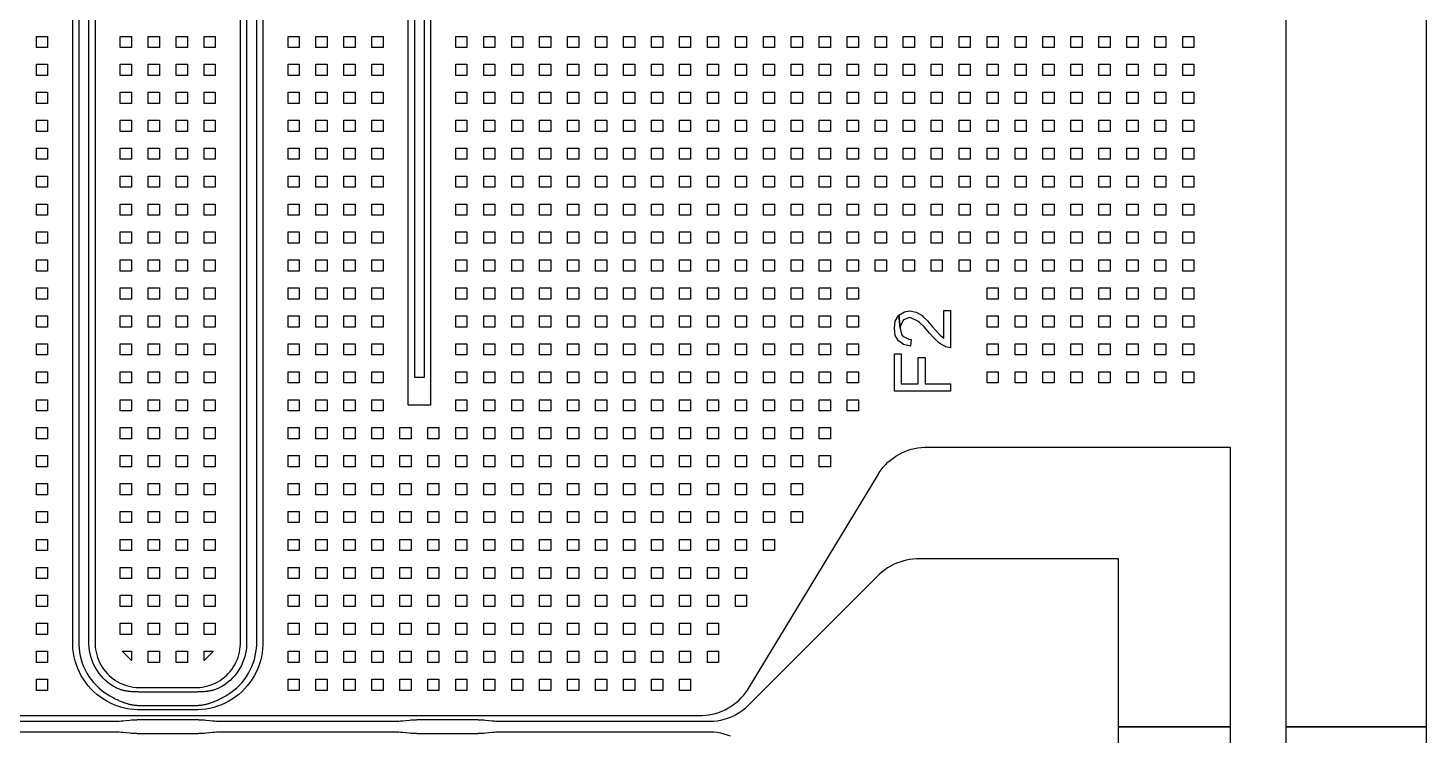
# Model space of a CAD drawing. Extents: x -2500 to 2500, y -2500 to 2500.
# Drawn here: x 0 to 2500, y -15 to 1250 of the extents above; entities that cross this region are included whole.
import ezdxf

# ---------------------------------------------------------------- set-up
doc = ezdxf.new("R2010")
doc.units = 0
doc.layers.add('Flux traps', color=4, linetype='CONTINUOUS')
doc.layers.add('Nb_GroundP', color=3, linetype='CONTINUOUS')

msp = doc.modelspace()

# ---------------------------------------------------------------- linework, layer by layer
at = {"layer": 'Flux traps'}
for points in [[(15, 1215), (15, 1235), (35, 1235), (35, 1215)], [(165, 1215), (165, 1235), (185, 1235), (185, 1215)], [(215, 1215), (215, 1235), (235, 1235), (235, 1215)], [(265, 1215), (265, 1235), (285, 1235), (285, 1215)], [(315, 1215), (315, 1235), (335, 1235), (335, 1215)], [(465, 1215), (465, 1235), (485, 1235), (485, 1215)], [(515, 1215), (515, 1235), (535, 1235), (535, 1215)], [(565, 1215), (565, 1235), (585, 1235), (585, 1215)], [(615, 1215), (615, 1235), (635, 1235), (635, 1215)], [(765, 1215), (765, 1235), (785, 1235), (785, 1215)], [(815, 1215), (815, 1235), (835, 1235), (835, 1215)], [(865, 1215), (865, 1235), (885, 1235), (885, 1215)], [(915, 1215), (915, 1235), (935, 1235), (935, 1215)], [(965, 1215), (965, 1235), (985, 1235), (985, 1215)], [(1015, 1215), (1015, 1235), (1035, 1235), (1035, 1215)], [(1065, 1215), (1065, 1235), (1085, 1235), (1085, 1215)], [(1115, 1215), (1115, 1235), (1135, 1235), (1135, 1215)], [(1165, 1215), (1165, 1235), (1185, 1235), (1185, 1215)], [(1215, 1215), (1215, 1235), (1235, 1235), (1235, 1215)], [(1265, 1215), (1265, 1235), (1285, 1235), (1285, 1215)], [(1315, 1215), (1315, 1235), (1335, 1235), (1335, 1215)], [(1365, 1215), (1365, 1235), (1385, 1235), (1385, 1215)], [(1415, 1215), (1415, 1235), (1435, 1235), (1435, 1215)], [(1465, 1215), (1465, 1235), (1485, 1235), (1485, 1215)], [(1515, 1215), (1515, 1235), (1535, 1235), (1535, 1215)], [(1565, 1215), (1565, 1235), (1585, 1235), (1585, 1215)], [(1615, 1215), (1615, 1235), (1635, 1235), (1635, 1215)], [(1665, 1215), (1665, 1235), (1685, 1235), (1685, 1215)], [(1715, 1215), (1715, 1235), (1735, 1235), (1735, 1215)], [(1765, 1215), (1765, 1235), (1785, 1235), (1785, 1215)], [(1815, 1215), (1815, 1235), (1835, 1235), (1835, 1215)], [(1865, 1215), (1865, 1235), (1885, 1235), (1885, 1215)], [(1915, 1215), (1915, 1235), (1935, 1235), (1935, 1215)], [(1965, 1215), (1965, 1235), (1985, 1235), (1985, 1215)], [(2015, 1215), (2015, 1235), (2035, 1235), (2035, 1215)], [(2065, 1215), (2065, 1235), (2085, 1235), (2085, 1215)], [(15, 1165), (15, 1185), (35, 1185), (35, 1165)], [(165, 1165), (165, 1185), (185, 1185), (185, 1165)], [(215, 1165), (215, 1185), (235, 1185), (235, 1165)], [(265, 1165), (265, 1185), (285, 1185), (285, 1165)], [(315, 1165), (315, 1185), (335, 1185), (335, 1165)], [(465, 1165), (465, 1185), (485, 1185), (485, 1165)], [(515, 1165), (515, 1185), (535, 1185), (535, 1165)], [(565, 1165), (565, 1185), (585, 1185), (585, 1165)], [(615, 1165), (615, 1185), (635, 1185), (635, 1165)], [(765, 1165), (765, 1185), (785, 1185), (785, 1165)], [(815, 1165), (815, 1185), (835, 1185), (835, 1165)], [(865, 1165), (865, 1185), (885, 1185), (885, 1165)], [(915, 1165), (915, 1185), (935, 1185), (935, 1165)], [(965, 1165), (965, 1185), (985, 1185), (985, 1165)], [(1015, 1165), (1015, 1185), (1035, 1185), (1035, 1165)], [(1065, 1165), (1065, 1185), (1085, 1185), (1085, 1165)], [(1115, 1165), (1115, 1185), (1135, 1185), (1135, 1165)], [(1165, 1165), (1165, 1185), (1185, 1185), (1185, 1165)], [(1215, 1165), (1215, 1185), (1235, 1185), (1235, 1165)], [(1265, 1165), (1265, 1185), (1285, 1185), (1285, 1165)], [(1315, 1165), (1315, 1185), (1335, 1185), (1335, 1165)], [(1365, 1165), (1365, 1185), (1385, 1185), (1385, 1165)], [(1415, 1165), (1415, 1185), (1435, 1185), (1435, 1165)], [(1465, 1165), (1465, 1185), (1485, 1185), (1485, 1165)], [(1515, 1165), (1515, 1185), (1535, 1185), (1535, 1165)], [(1565, 1165), (1565, 1185), (1585, 1185), (1585, 1165)], [(1615, 1165), (1615, 1185), (1635, 1185), (1635, 1165)], [(1665, 1165), (1665, 1185), (1685, 1185), (1685, 1165)], [(1715, 1165), (1715, 1185), (1735, 1185), (1735, 1165)], [(1765, 1165), (1765, 1185), (1785, 1185), (1785, 1165)], [(1815, 1165), (1815, 1185), (1835, 1185), (1835, 1165)], [(1865, 1165), (1865, 1185), (1885, 1185), (1885, 1165)], [(1915, 1165), (1915, 1185), (1935, 1185), (1935, 1165)], [(1965, 1165), (1965, 1185), (1985, 1185), (1985, 1165)], [(2015, 1165), (2015, 1185), (2035, 1185), (2035, 1165)], [(2065, 1165), (2065, 1185), (2085, 1185), (2085, 1165)], [(15, 1115), (15, 1135), (35, 1135), (35, 1115)], [(165, 1115), (165, 1135), (185, 1135), (185, 1115)], [(215, 1115), (215, 1135), (235, 1135), (235, 1115)], [(265, 1115), (265, 1135), (285, 1135), (285, 1115)], [(315, 1115), (315, 1135), (335, 1135), (335, 1115)], [(465, 1115), (465, 1135), (485, 1135), (485, 1115)], [(515, 1115), (515, 1135), (535, 1135), (535, 1115)], [(565, 1115), (565, 1135), (585, 1135), (585, 1115)], [(615, 1115), (615, 1135), (635, 1135), (635, 1115)], [(765, 1115), (765, 1135), (785, 1135), (785, 1115)], [(815, 1115), (815, 1135), (835, 1135), (835, 1115)], [(865, 1115), (865, 1135), (885, 1135), (885, 1115)], [(915, 1115), (915, 1135), (935, 1135), (935, 1115)], [(965, 1115), (965, 1135), (985, 1135), (985, 1115)], [(1015, 1115), (1015, 1135), (1035, 1135), (1035, 1115)], [(1065, 1115), (1065, 1135), (1085, 1135), (1085, 1115)], [(1115, 1115), (1115, 1135), (1135, 1135), (1135, 1115)], [(1165, 1115), (1165, 1135), (1185, 1135), (1185, 1115)], [(1215, 1115), (1215, 1135), (1235, 1135), (1235, 1115)], [(1265, 1115), (1265, 1135), (1285, 1135), (1285, 1115)], [(1315, 1115), (1315, 1135), (1335, 1135), (1335, 1115)], [(1365, 1115), (1365, 1135), (1385, 1135), (1385, 1115)], [(1415, 1115), (1415, 1135), (1435, 1135), (1435, 1115)], [(1465, 1115), (1465, 1135), (1485, 1135), (1485, 1115)], [(1515, 1115), (1515, 1135), (1535, 1135), (1535, 1115)], [(1565, 1115), (1565, 1135), (1585, 1135), (1585, 1115)], [(1615, 1115), (1615, 1135), (1635, 1135), (1635, 1115)], [(1665, 1115), (1665, 1135), (1685, 1135), (1685, 1115)], [(1715, 1115), (1715, 1135), (1735, 1135), (1735, 1115)], [(1765, 1115), (1765, 1135), (1785, 1135), (1785, 1115)], [(1815, 1115), (1815, 1135), (1835, 1135), (1835, 1115)], [(1865, 1115), (1865, 1135), (1885, 1135), (1885, 1115)], [(1915, 1115), (1915, 1135), (1935, 1135), (1935, 1115)], [(1965, 1115), (1965, 1135), (1985, 1135), (1985, 1115)], [(2015, 1115), (2015, 1135), (2035, 1135), (2035, 1115)], [(2065, 1115), (2065, 1135), (2085, 1135), (2085, 1115)], [(15, 1065), (15, 1085), (35, 1085), (35, 1065)], [(165, 1065), (165, 1085), (185, 1085), (185, 1065)], [(215, 1065), (215, 1085), (235, 1085), (235, 1065)], [(265, 1065), (265, 1085), (285, 1085), (285, 1065)], [(315, 1065), (315, 1085), (335, 1085), (335, 1065)], [(465, 1065), (465, 1085), (485, 1085), (485, 1065)], [(515, 1065), (515, 1085), (535, 1085), (535, 1065)], [(565, 1065), (565, 1085), (585, 1085), (585, 1065)], [(615, 1065), (615, 1085), (635, 1085), (635, 1065)], [(765, 1065), (765, 1085), (785, 1085), (785, 1065)], [(815, 1065), (815, 1085), (835, 1085), (835, 1065)], [(865, 1065), (865, 1085), (885, 1085), (885, 1065)], [(915, 1065), (915, 1085), (935, 1085), (935, 1065)], [(965, 1065), (965, 1085), (985, 1085), (985, 1065)], [(1015, 1065), (1015, 1085), (1035, 1085), (1035, 1065)], [(1065, 1065), (1065, 1085), (1085, 1085), (1085, 1065)], [(1115, 1065), (1115, 1085), (1135, 1085), (1135, 1065)], [(1165, 1065), (1165, 1085), (1185, 1085), (1185, 1065)], [(1215, 1065), (1215, 1085), (1235, 1085), (1235, 1065)], [(1265, 1065), (1265, 1085), (1285, 1085), (1285, 1065)], [(1315, 1065), (1315, 1085), (1335, 1085), (1335, 1065)], [(1365, 1065), (1365, 1085), (1385, 1085), (1385, 1065)], [(1415, 1065), (1415, 1085), (1435, 1085), (1435, 1065)], [(1465, 1065), (1465, 1085), (1485, 1085), (1485, 1065)], [(1515, 1065), (1515, 1085), (1535, 1085), (1535, 1065)], [(1565, 1065), (1565, 1085), (1585, 1085), (1585, 1065)], [(1615, 1065), (1615, 1085), (1635, 1085), (1635, 1065)], [(1665, 1065), (1665, 1085), (1685, 1085), (1685, 1065)], [(1715, 1065), (1715, 1085), (1735, 1085), (1735, 1065)], [(1765, 1065), (1765, 1085), (1785, 1085), (1785, 1065)], [(1815, 1065), (1815, 1085), (1835, 1085), (1835, 1065)], [(1865, 1065), (1865, 1085), (1885, 1085), (1885, 1065)], [(1915, 1065), (1915, 1085), (1935, 1085), (1935, 1065)], [(1965, 1065), (1965, 1085), (1985, 1085), (1985, 1065)], [(2015, 1065), (2015, 1085), (2035, 1085), (2035, 1065)], [(2065, 1065), (2065, 1085), (2085, 1085), (2085, 1065)], [(15, 1015), (15, 1035), (35, 1035), (35, 1015)], [(165, 1015), (165, 1035), (185, 1035), (185, 1015)], [(215, 1015), (215, 1035), (235, 1035), (235, 1015)], [(265, 1015), (265, 1035), (285, 1035), (285, 1015)], [(315, 1015), (315, 1035), (335, 1035), (335, 1015)], [(465, 1015), (465, 1035), (485, 1035), (485, 1015)], [(515, 1015), (515, 1035), (535, 1035), (535, 1015)], [(565, 1015), (565, 1035), (585, 1035), (585, 1015)], [(615, 1015), (615, 1035), (635, 1035), (635, 1015)], [(765, 1015), (765, 1035), (785, 1035), (785, 1015)], [(815, 1015), (815, 1035), (835, 1035), (835, 1015)], [(865, 1015), (865, 1035), (885, 1035), (885, 1015)], [(915, 1015), (915, 1035), (935, 1035), (935, 1015)], [(965, 1015), (965, 1035), (985, 1035), (985, 1015)], [(1015, 1015), (1015, 1035), (1035, 1035), (1035, 1015)], [(1065, 1015), (1065, 1035), (1085, 1035), (1085, 1015)], [(1115, 1015), (1115, 1035), (1135, 1035), (1135, 1015)], [(1165, 1015), (1165, 1035), (1185, 1035), (1185, 1015)], [(1215, 1015), (1215, 1035), (1235, 1035), (1235, 1015)], [(1265, 1015), (1265, 1035), (1285, 1035), (1285, 1015)], [(1315, 1015), (1315, 1035), (1335, 1035), (1335, 1015)], [(1365, 1015), (1365, 1035), (1385, 1035), (1385, 1015)], [(1415, 1015), (1415, 1035), (1435, 1035), (1435, 1015)], [(1465, 1015), (1465, 1035), (1485, 1035), (1485, 1015)], [(1515, 1015), (1515, 1035), (1535, 1035), (1535, 1015)], [(1565, 1015), (1565, 1035), (1585, 1035), (1585, 1015)], [(1615, 1015), (1615, 1035), (1635, 1035), (1635, 1015)], [(1665, 1015), (1665, 1035), (1685, 1035), (1685, 1015)], [(1715, 1015), (1715, 1035), (1735, 1035), (1735, 1015)], [(1765, 1015), (1765, 1035), (1785, 1035), (1785, 1015)], [(1815, 1015), (1815, 1035), (1835, 1035), (1835, 1015)], [(1865, 1015), (1865, 1035), (1885, 1035), (1885, 1015)], [(1915, 1015), (1915, 1035), (1935, 1035), (1935, 1015)], [(1965, 1015), (1965, 1035), (1985, 1035), (1985, 1015)], [(2015, 1015), (2015, 1035), (2035, 1035), (2035, 1015)], [(2065, 1015), (2065, 1035), (2085, 1035), (2085, 1015)], [(15, 965), (15, 985), (35, 985), (35, 965)], [(165, 965), (165, 985), (185, 985), (185, 965)], [(215, 965), (215, 985), (235, 985), (235, 965)], [(265, 965), (265, 985), (285, 985), (285, 965)], [(315, 965), (315, 985), (335, 985), (335, 965)], [(465, 965), (465, 985), (485, 985), (485, 965)], [(515, 965), (515, 985), (535, 985), (535, 965)], [(565, 965), (565, 985), (585, 985), (585, 965)], [(615, 965), (615, 985), (635, 985), (635, 965)], [(765, 965), (765, 985), (785, 985), (785, 965)], [(815, 965), (815, 985), (835, 985), (835, 965)], [(865, 965), (865, 985), (885, 985), (885, 965)], [(915, 965), (915, 985), (935, 985), (935, 965)], [(965, 965), (965, 985), (985, 985), (985, 965)], [(1015, 965), (1015, 985), (1035, 985), (1035, 965)], [(1065, 965), (1065, 985), (1085, 985), (1085, 965)], [(1115, 965), (1115, 985), (1135, 985), (1135, 965)], [(1165, 965), (1165, 985), (1185, 985), (1185, 965)], [(1215, 965), (1215, 985), (1235, 985), (1235, 965)], [(1265, 965), (1265, 985), (1285, 985), (1285, 965)], [(1315, 965), (1315, 985), (1335, 985), (1335, 965)], [(1365, 965), (1365, 985), (1385, 985), (1385, 965)], [(1415, 965), (1415, 985), (1435, 985), (1435, 965)], [(1465, 965), (1465, 985), (1485, 985), (1485, 965)], [(1515, 965), (1515, 985), (1535, 985), (1535, 965)], [(1565, 965), (1565, 985), (1585, 985), (1585, 965)], [(1615, 965), (1615, 985), (1635, 985), (1635, 965)], [(1665, 965), (1665, 985), (1685, 985), (1685, 965)], [(1715, 965), (1715, 985), (1735, 985), (1735, 965)], [(1765, 965), (1765, 985), (1785, 985), (1785, 965)], [(1815, 965), (1815, 985), (1835, 985), (1835, 965)], [(1865, 965), (1865, 985), (1885, 985), (1885, 965)], [(1915, 965), (1915, 985), (1935, 985), (1935, 965)], [(1965, 965), (1965, 985), (1985, 985), (1985, 965)], [(2015, 965), (2015, 985), (2035, 985), (2035, 965)], [(2065, 965), (2065, 985), (2085, 985), (2085, 965)], [(15, 915), (15, 935), (35, 935), (35, 915)], [(165, 915), (165, 935), (185, 935), (185, 915)], [(215, 915), (215, 935), (235, 935), (235, 915)], [(265, 915), (265, 935), (285, 935), (285, 915)], [(315, 915), (315, 935), (335, 935), (335, 915)], [(465, 915), (465, 935), (485, 935), (485, 915)], [(515, 915), (515, 935), (535, 935), (535, 915)], [(565, 915), (565, 935), (585, 935), (585, 915)], [(615, 915), (615, 935), (635, 935), (635, 915)], [(765, 915), (765, 935), (785, 935), (785, 915)], [(815, 915), (815, 935), (835, 935), (835, 915)], [(865, 915), (865, 935), (885, 935), (885, 915)], [(915, 915), (915, 935), (935, 935), (935, 915)], [(965, 915), (965, 935), (985, 935), (985, 915)], [(1015, 915), (1015, 935), (1035, 935), (1035, 915)], [(1065, 915), (1065, 935), (1085, 935), (1085, 915)], [(1115, 915), (1115, 935), (1135, 935), (1135, 915)], [(1165, 915), (1165, 935), (1185, 935), (1185, 915)], [(1215, 915), (1215, 935), (1235, 935), (1235, 915)], [(1265, 915), (1265, 935), (1285, 935), (1285, 915)], [(1315, 915), (1315, 935), (1335, 935), (1335, 915)], [(1365, 915), (1365, 935), (1385, 935), (1385, 915)], [(1415, 915), (1415, 935), (1435, 935), (1435, 915)], [(1465, 915), (1465, 935), (1485, 935), (1485, 915)], [(1515, 915), (1515, 935), (1535, 935), (1535, 915)], [(1565, 915), (1565, 935), (1585, 935), (1585, 915)], [(1615, 915), (1615, 935), (1635, 935), (1635, 915)], [(1665, 915), (1665, 935), (1685, 935), (1685, 915)], [(1715, 915), (1715, 935), (1735, 935), (1735, 915)], [(1765, 915), (1765, 935), (1785, 935), (1785, 915)], [(1815, 915), (1815, 935), (1835, 935), (1835, 915)], [(1865, 915), (1865, 935), (1885, 935), (1885, 915)], [(1915, 915), (1915, 935), (1935, 935), (1935, 915)], [(1965, 915), (1965, 935), (1985, 935), (1985, 915)], [(2015, 915), (2015, 935), (2035, 935), (2035, 915)], [(2065, 915), (2065, 935), (2085, 935), (2085, 915)], [(15, 865), (15, 885), (35, 885), (35, 865)], [(165, 865), (165, 885), (185, 885), (185, 865)], [(215, 865), (215, 885), (235, 885), (235, 865)], [(265, 865), (265, 885), (285, 885), (285, 865)], [(315, 865), (315, 885), (335, 885), (335, 865)], [(465, 865), (465, 885), (485, 885), (485, 865)], [(515, 865), (515, 885), (535, 885), (535, 865)], [(565, 865), (565, 885), (585, 885), (585, 865)], [(615, 865), (615, 885), (635, 885), (635, 865)], [(765, 865), (765, 885), (785, 885), (785, 865)], [(815, 865), (815, 885), (835, 885), (835, 865)], [(865, 865), (865, 885), (885, 885), (885, 865)], [(915, 865), (915, 885), (935, 885), (935, 865)], [(965, 865), (965, 885), (985, 885), (985, 865)], [(1015, 865), (1015, 885), (1035, 885), (1035, 865)], [(1065, 865), (1065, 885), (1085, 885), (1085, 865)], [(1115, 865), (1115, 885), (1135, 885), (1135, 865)], [(1165, 865), (1165, 885), (1185, 885), (1185, 865)], [(1215, 865), (1215, 885), (1235, 885), (1235, 865)], [(1265, 865), (1265, 885), (1285, 885), (1285, 865)], [(1315, 865), (1315, 885), (1335, 885), (1335, 865)], [(1365, 865), (1365, 885), (1385, 885), (1385, 865)], [(1415, 865), (1415, 885), (1435, 885), (1435, 865)], [(1465, 865), (1465, 885), (1485, 885), (1485, 865)], [(1515, 865), (1515, 885), (1535, 885), (1535, 865)], [(1565, 865), (1565, 885), (1585, 885), (1585, 865)], [(1615, 865), (1615, 885), (1635, 885), (1635, 865)], [(1665, 865), (1665, 885), (1685, 885), (1685, 865)], [(1715, 865), (1715, 885), (1735, 885), (1735, 865)], [(1765, 865), (1765, 885), (1785, 885), (1785, 865)], [(1815, 865), (1815, 885), (1835, 885), (1835, 865)], [(1865, 865), (1865, 885), (1885, 885), (1885, 865)], [(1915, 865), (1915, 885), (1935, 885), (1935, 865)], [(1965, 865), (1965, 885), (1985, 885), (1985, 865)], [(2015, 865), (2015, 885), (2035, 885), (2035, 865)], [(2065, 865), (2065, 885), (2085, 885), (2085, 865)], [(15, 815), (15, 835), (35, 835), (35, 815)], [(165, 815), (165, 835), (185, 835), (185, 815)], [(215, 815), (215, 835), (235, 835), (235, 815)], [(265, 815), (265, 835), (285, 835), (285, 815)], [(315, 815), (315, 835), (335, 835), (335, 815)], [(465, 815), (465, 835), (485, 835), (485, 815)], [(515, 815), (515, 835), (535, 835), (535, 815)], [(565, 815), (565, 835), (585, 835), (585, 815)], [(615, 815), (615, 835), (635, 835), (635, 815)], [(765, 815), (765, 835), (785, 835), (785, 815)], [(815, 815), (815, 835), (835, 835), (835, 815)], [(865, 815), (865, 835), (885, 835), (885, 815)], [(915, 815), (915, 835), (935, 835), (935, 815)], [(965, 815), (965, 835), (985, 835), (985, 815)], [(1015, 815), (1015, 835), (1035, 835), (1035, 815)], [(1065, 815), (1065, 835), (1085, 835), (1085, 815)], [(1115, 815), (1115, 835), (1135, 835), (1135, 815)], [(1165, 815), (1165, 835), (1185, 835), (1185, 815)], [(1215, 815), (1215, 835), (1235, 835), (1235, 815)], [(1265, 815), (1265, 835), (1285, 835), (1285, 815)], [(1315, 815), (1315, 835), (1335, 835), (1335, 815)], [(1365, 815), (1365, 835), (1385, 835), (1385, 815)], [(1415, 815), (1415, 835), (1435, 835), (1435, 815)], [(1465, 815), (1465, 835), (1485, 835), (1485, 815)], [(1515, 815), (1515, 835), (1535, 835), (1535, 815)], [(1565, 815), (1565, 835), (1585, 835), (1585, 815)], [(1615, 815), (1615, 835), (1635, 835), (1635, 815)], [(1665, 815), (1665, 835), (1685, 835), (1685, 815)], [(1715, 815), (1715, 835), (1735, 835), (1735, 815)], [(1765, 815), (1765, 835), (1785, 835), (1785, 815)], [(1815, 815), (1815, 835), (1835, 835), (1835, 815)], [(1865, 815), (1865, 835), (1885, 835), (1885, 815)], [(1915, 815), (1915, 835), (1935, 835), (1935, 815)], [(1965, 815), (1965, 835), (1985, 835), (1985, 815)], [(2015, 815), (2015, 835), (2035, 835), (2035, 815)], [(2065, 815), (2065, 835), (2085, 835), (2085, 815)], [(15, 765), (15, 785), (35, 785), (35, 765)], [(165, 765), (165, 785), (185, 785), (185, 765)], [(215, 765), (215, 785), (235, 785), (235, 765)], [(265, 765), (265, 785), (285, 785), (285, 765)], [(315, 765), (315, 785), (335, 785), (335, 765)], [(465, 765), (465, 785), (485, 785), (485, 765)], [(515, 765), (515, 785), (535, 785), (535, 765)], [(565, 765), (565, 785), (585, 785), (585, 765)], [(615, 765), (615, 785), (635, 785), (635, 765)], [(765, 765), (765, 785), (785, 785), (785, 765)], [(815, 765), (815, 785), (835, 785), (835, 765)], [(865, 765), (865, 785), (885, 785), (885, 765)], [(915, 765), (915, 785), (935, 785), (935, 765)], [(965, 765), (965, 785), (985, 785), (985, 765)], [(1015, 765), (1015, 785), (1035, 785), (1035, 765)], [(1065, 765), (1065, 785), (1085, 785), (1085, 765)], [(1115, 765), (1115, 785), (1135, 785), (1135, 765)], [(1165, 765), (1165, 785), (1185, 785), (1185, 765)], [(1215, 765), (1215, 785), (1235, 785), (1235, 765)], [(1265, 765), (1265, 785), (1285, 785), (1285, 765)], [(1315, 765), (1315, 785), (1335, 785), (1335, 765)], [(1365, 765), (1365, 785), (1385, 785), (1385, 765)], [(1415, 765), (1415, 785), (1435, 785), (1435, 765)], [(1465, 765), (1465, 785), (1485, 785), (1485, 765)], [(1715, 765), (1715, 785), (1735, 785), (1735, 765)], [(1765, 765), (1765, 785), (1785, 785), (1785, 765)], [(1815, 765), (1815, 785), (1835, 785), (1835, 765)], [(1865, 765), (1865, 785), (1885, 785), (1885, 765)], [(1915, 765), (1915, 785), (1935, 785), (1935, 765)], [(1965, 765), (1965, 785), (1985, 785), (1985, 765)], [(2015, 765), (2015, 785), (2035, 785), (2035, 765)], [(2065, 765), (2065, 785), (2085, 785), (2085, 765)], [(15, 715), (15, 735), (35, 735), (35, 715)], [(165, 715), (165, 735), (185, 735), (185, 715)], [(215, 715), (215, 735), (235, 735), (235, 715)], [(265, 715), (265, 735), (285, 735), (285, 715)], [(315, 715), (315, 735), (335, 735), (335, 715)], [(465, 715), (465, 735), (485, 735), (485, 715)], [(515, 715), (515, 735), (535, 735), (535, 715)], [(565, 715), (565, 735), (585, 735), (585, 715)], [(615, 715), (615, 735), (635, 735), (635, 715)], [(765, 715), (765, 735), (785, 735), (785, 715)], [(815, 715), (815, 735), (835, 735), (835, 715)], [(865, 715), (865, 735), (885, 735), (885, 715)], [(915, 715), (915, 735), (935, 735), (935, 715)], [(965, 715), (965, 735), (985, 735), (985, 715)], [(1015, 715), (1015, 735), (1035, 735), (1035, 715)], [(1065, 715), (1065, 735), (1085, 735), (1085, 715)], [(1115, 715), (1115, 735), (1135, 735), (1135, 715)], [(1165, 715), (1165, 735), (1185, 735), (1185, 715)], [(1215, 715), (1215, 735), (1235, 735), (1235, 715)], [(1265, 715), (1265, 735), (1285, 735), (1285, 715)], [(1315, 715), (1315, 735), (1335, 735), (1335, 715)], [(1365, 715), (1365, 735), (1385, 735), (1385, 715)], [(1415, 715), (1415, 735), (1435, 735), (1435, 715)], [(1465, 715), (1465, 735), (1485, 735), (1485, 715)], [(1715, 715), (1715, 735), (1735, 735), (1735, 715)], [(1765, 715), (1765, 735), (1785, 735), (1785, 715)], [(1815, 715), (1815, 735), (1835, 735), (1835, 715)], [(1865, 715), (1865, 735), (1885, 735), (1885, 715)], [(1915, 715), (1915, 735), (1935, 735), (1935, 715)], [(1965, 715), (1965, 735), (1985, 735), (1985, 715)], [(2015, 715), (2015, 735), (2035, 735), (2035, 715)], [(2065, 715), (2065, 735), (2085, 735), (2085, 715)], [(15, 665), (15, 685), (35, 685), (35, 665)], [(165, 665), (165, 685), (185, 685), (185, 665)], [(215, 665), (215, 685), (235, 685), (235, 665)], [(265, 665), (265, 685), (285, 685), (285, 665)], [(315, 665), (315, 685), (335, 685), (335, 665)], [(465, 665), (465, 685), (485, 685), (485, 665)], [(515, 665), (515, 685), (535, 685), (535, 665)], [(565, 665), (565, 685), (585, 685), (585, 665)], [(615, 665), (615, 685), (635, 685), (635, 665)], [(765, 665), (765, 685), (785, 685), (785, 665)], [(815, 665), (815, 685), (835, 685), (835, 665)], [(865, 665), (865, 685), (885, 685), (885, 665)], [(915, 665), (915, 685), (935, 685), (935, 665)], [(965, 665), (965, 685), (985, 685), (985, 665)], [(1015, 665), (1015, 685), (1035, 685), (1035, 665)], [(1065, 665), (1065, 685), (1085, 685), (1085, 665)], [(1115, 665), (1115, 685), (1135, 685), (1135, 665)], [(1165, 665), (1165, 685), (1185, 685), (1185, 665)], [(1215, 665), (1215, 685), (1235, 685), (1235, 665)], [(1265, 665), (1265, 685), (1285, 685), (1285, 665)], [(1315, 665), (1315, 685), (1335, 685), (1335, 665)], [(1365, 665), (1365, 685), (1385, 685), (1385, 665)], [(1415, 665), (1415, 685), (1435, 685), (1435, 665)], [(1465, 665), (1465, 685), (1485, 685), (1485, 665)], [(1715, 665), (1715, 685), (1735, 685), (1735, 665)], [(1765, 665), (1765, 685), (1785, 685), (1785, 665)], [(1815, 665), (1815, 685), (1835, 685), (1835, 665)], [(1865, 665), (1865, 685), (1885, 685), (1885, 665)], [(1915, 665), (1915, 685), (1935, 685), (1935, 665)], [(1965, 665), (1965, 685), (1985, 685), (1985, 665)], [(2015, 665), (2015, 685), (2035, 685), (2035, 665)], [(2065, 665), (2065, 685), (2085, 685), (2085, 665)], [(15, 615), (15, 635), (35, 635), (35, 615)], [(165, 615), (165, 635), (185, 635), (185, 615)], [(215, 615), (215, 635), (235, 635), (235, 615)], [(265, 615), (265, 635), (285, 635), (285, 615)], [(315, 615), (315, 635), (335, 635), (335, 615)], [(465, 615), (465, 635), (485, 635), (485, 615)], [(515, 615), (515, 635), (535, 635), (535, 615)], [(565, 615), (565, 635), (585, 635), (585, 615)], [(615, 615), (615, 635), (635, 635), (635, 615)], [(765, 615), (765, 635), (785, 635), (785, 615)], [(815, 615), (815, 635), (835, 635), (835, 615)], [(865, 615), (865, 635), (885, 635), (885, 615)], [(915, 615), (915, 635), (935, 635), (935, 615)], [(965, 615), (965, 635), (985, 635), (985, 615)], [(1015, 615), (1015, 635), (1035, 635), (1035, 615)], [(1065, 615), (1065, 635), (1085, 635), (1085, 615)], [(1115, 615), (1115, 635), (1135, 635), (1135, 615)], [(1165, 615), (1165, 635), (1185, 635), (1185, 615)], [(1215, 615), (1215, 635), (1235, 635), (1235, 615)], [(1265, 615), (1265, 635), (1285, 635), (1285, 615)], [(1315, 615), (1315, 635), (1335, 635), (1335, 615)], [(1365, 615), (1365, 635), (1385, 635), (1385, 615)], [(1415, 615), (1415, 635), (1435, 635), (1435, 615)], [(1465, 615), (1465, 635), (1485, 635), (1485, 615)], [(1715, 615), (1715, 635), (1735, 635), (1735, 615)], [(1765, 615), (1765, 635), (1785, 635), (1785, 615)], [(1815, 615), (1815, 635), (1835, 635), (1835, 615)], [(1865, 615), (1865, 635), (1885, 635), (1885, 615)], [(1915, 615), (1915, 635), (1935, 635), (1935, 615)], [(1965, 615), (1965, 635), (1985, 635), (1985, 615)], [(2015, 615), (2015, 635), (2035, 635), (2035, 615)], [(2065, 615), (2065, 635), (2085, 635), (2085, 615)], [(15, 565), (15, 585), (35, 585), (35, 565)], [(165, 565), (165, 585), (185, 585), (185, 565)], [(215, 565), (215, 585), (235, 585), (235, 565)], [(265, 565), (265, 585), (285, 585), (285, 565)], [(315, 565), (315, 585), (335, 585), (335, 565)], [(465, 565), (465, 585), (485, 585), (485, 565)], [(515, 565), (515, 585), (535, 585), (535, 565)], [(565, 565), (565, 585), (585, 585), (585, 565)], [(615, 565), (615, 585), (635, 585), (635, 565)], [(765, 565), (765, 585), (785, 585), (785, 565)], [(815, 565), (815, 585), (835, 585), (835, 565)], [(865, 565), (865, 585), (885, 585), (885, 565)], [(915, 565), (915, 585), (935, 585), (935, 565)], [(965, 565), (965, 585), (985, 585), (985, 565)], [(1015, 565), (1015, 585), (1035, 585), (1035, 565)], [(1065, 565), (1065, 585), (1085, 585), (1085, 565)], [(1115, 565), (1115, 585), (1135, 585), (1135, 565)], [(1165, 565), (1165, 585), (1185, 585), (1185, 565)], [(1215, 565), (1215, 585), (1235, 585), (1235, 565)], [(1265, 565), (1265, 585), (1285, 585), (1285, 565)], [(1315, 565), (1315, 585), (1335, 585), (1335, 565)], [(1365, 565), (1365, 585), (1385, 585), (1385, 565)], [(1415, 565), (1415, 585), (1435, 585), (1435, 565)], [(1465, 565), (1465, 585), (1485, 585), (1485, 565)], [(15, 515), (15, 535), (35, 535), (35, 515)], [(165, 515), (165, 535), (185, 535), (185, 515)], [(215, 515), (215, 535), (235, 535), (235, 515)], [(265, 515), (265, 535), (285, 535), (285, 515)], [(315, 515), (315, 535), (335, 535), (335, 515)], [(465, 515), (465, 535), (485, 535), (485, 515)], [(515, 515), (515, 535), (535, 535), (535, 515)], [(565, 515), (565, 535), (585, 535), (585, 515)], [(615, 515), (615, 535), (635, 535), (635, 515)], [(665, 515), (665, 535), (685, 535), (685, 515)], [(715, 515), (715, 535), (735, 535), (735, 515)], [(765, 515), (765, 535), (785, 535), (785, 515)], [(815, 515), (815, 535), (835, 535), (835, 515)], [(865, 515), (865, 535), (885, 535), (885, 515)], [(915, 515), (915, 535), (935, 535), (935, 515)], [(965, 515), (965, 535), (985, 535), (985, 515)], [(1015, 515), (1015, 535), (1035, 535), (1035, 515)], [(1065, 515), (1065, 535), (1085, 535), (1085, 515)], [(1115, 515), (1115, 535), (1135, 535), (1135, 515)], [(1165, 515), (1165, 535), (1185, 535), (1185, 515)], [(1215, 515), (1215, 535), (1235, 535), (1235, 515)], [(1265, 515), (1265, 535), (1285, 535), (1285, 515)], [(1315, 515), (1315, 535), (1335, 535), (1335, 515)], [(1365, 515), (1365, 535), (1385, 535), (1385, 515)], [(1415, 515), (1415, 535), (1435, 535), (1435, 515)], [(15, 465), (15, 485), (35, 485), (35, 465)], [(165, 465), (165, 485), (185, 485), (185, 465)], [(215, 465), (215, 485), (235, 485), (235, 465)], [(265, 465), (265, 485), (285, 485), (285, 465)], [(315, 465), (315, 485), (335, 485), (335, 465)], [(465, 465), (465, 485), (485, 485), (485, 465)], [(515, 465), (515, 485), (535, 485), (535, 465)], [(565, 465), (565, 485), (585, 485), (585, 465)], [(615, 465), (615, 485), (635, 485), (635, 465)], [(665, 465), (665, 485), (685, 485), (685, 465)], [(715, 465), (715, 485), (735, 485), (735, 465)], [(765, 465), (765, 485), (785, 485), (785, 465)], [(815, 465), (815, 485), (835, 485), (835, 465)], [(865, 465), (865, 485), (885, 485), (885, 465)], [(915, 465), (915, 485), (935, 485), (935, 465)], [(965, 465), (965, 485), (985, 485), (985, 465)], [(1015, 465), (1015, 485), (1035, 485), (1035, 465)], [(1065, 465), (1065, 485), (1085, 485), (1085, 465)], [(1115, 465), (1115, 485), (1135, 485), (1135, 465)], [(1165, 465), (1165, 485), (1185, 485), (1185, 465)], [(1215, 465), (1215, 485), (1235, 485), (1235, 465)], [(1265, 465), (1265, 485), (1285, 485), (1285, 465)], [(1315, 465), (1315, 485), (1335, 485), (1335, 465)], [(1365, 465), (1365, 485), (1385, 485), (1385, 465)], [(1415, 465), (1415, 485), (1435, 485), (1435, 465)], [(15, 415), (15, 435), (35, 435), (35, 415)], [(165, 415), (165, 435), (185, 435), (185, 415)], [(215, 415), (215, 435), (235, 435), (235, 415)], [(265, 415), (265, 435), (285, 435), (285, 415)], [(315, 415), (315, 435), (335, 435), (335, 415)], [(465, 415), (465, 435), (485, 435), (485, 415)], [(515, 415), (515, 435), (535, 435), (535, 415)], [(565, 415), (565, 435), (585, 435), (585, 415)], [(615, 415), (615, 435), (635, 435), (635, 415)], [(665, 415), (665, 435), (685, 435), (685, 415)], [(715, 415), (715, 435), (735, 435), (735, 415)], [(765, 415), (765, 435), (785, 435), (785, 415)], [(815, 415), (815, 435), (835, 435), (835, 415)], [(865, 415), (865, 435), (885, 435), (885, 415)], [(915, 415), (915, 435), (935, 435), (935, 415)], [(965, 415), (965, 435), (985, 435), (985, 415)], [(1015, 415), (1015, 435), (1035, 435), (1035, 415)], [(1065, 415), (1065, 435), (1085, 435), (1085, 415)], [(1115, 415), (1115, 435), (1135, 435), (1135, 415)], [(1165, 415), (1165, 435), (1185, 435), (1185, 415)], [(1215, 415), (1215, 435), (1235, 435), (1235, 415)], [(1265, 415), (1265, 435), (1285, 435), (1285, 415)], [(1315, 415), (1315, 435), (1335, 435), (1335, 415)], [(1365, 415), (1365, 435), (1385, 435), (1385, 415)], [(15, 365), (15, 385), (35, 385), (35, 365)], [(165, 365), (165, 385), (185, 385), (185, 365)], [(215, 365), (215, 385), (235, 385), (235, 365)], [(265, 365), (265, 385), (285, 385), (285, 365)], [(315, 365), (315, 385), (335, 385), (335, 365)], [(465, 365), (465, 385), (485, 385), (485, 365)], [(515, 365), (515, 385), (535, 385), (535, 365)], [(565, 365), (565, 385), (585, 385), (585, 365)], [(615, 365), (615, 385), (635, 385), (635, 365)], [(665, 365), (665, 385), (685, 385), (685, 365)], [(715, 365), (715, 385), (735, 385), (735, 365)], [(765, 365), (765, 385), (785, 385), (785, 365)], [(815, 365), (815, 385), (835, 385), (835, 365)], [(865, 365), (865, 385), (885, 385), (885, 365)], [(915, 365), (915, 385), (935, 385), (935, 365)], [(965, 365), (965, 385), (985, 385), (985, 365)], [(1015, 365), (1015, 385), (1035, 385), (1035, 365)], [(1065, 365), (1065, 385), (1085, 385), (1085, 365)], [(1115, 365), (1115, 385), (1135, 385), (1135, 365)], [(1165, 365), (1165, 385), (1185, 385), (1185, 365)], [(1215, 365), (1215, 385), (1235, 385), (1235, 365)], [(1265, 365), (1265, 385), (1285, 385), (1285, 365)], [(1315, 365), (1315, 385), (1335, 385), (1335, 365)], [(1365, 365), (1365, 385), (1385, 385), (1385, 365)], [(15, 315), (15, 335), (35, 335), (35, 315)], [(165, 315), (165, 335), (185, 335), (185, 315)], [(215, 315), (215, 335), (235, 335), (235, 315)], [(265, 315), (265, 335), (285, 335), (285, 315)], [(315, 315), (315, 335), (335, 335), (335, 315)], [(465, 315), (465, 335), (485, 335), (485, 315)], [(515, 315), (515, 335), (535, 335), (535, 315)], [(565, 315), (565, 335), (585, 335), (585, 315)], [(615, 315), (615, 335), (635, 335), (635, 315)], [(665, 315), (665, 335), (685, 335), (685, 315)], [(715, 315), (715, 335), (735, 335), (735, 315)], [(765, 315), (765, 335), (785, 335), (785, 315)], [(815, 315), (815, 335), (835, 335), (835, 315)], [(865, 315), (865, 335), (885, 335), (885, 315)], [(915, 315), (915, 335), (935, 335), (935, 315)], [(965, 315), (965, 335), (985, 335), (985, 315)], [(1015, 315), (1015, 335), (1035, 335), (1035, 315)], [(1065, 315), (1065, 335), (1085, 335), (1085, 315)], [(1115, 315), (1115, 335), (1135, 335), (1135, 315)], [(1165, 315), (1165, 335), (1185, 335), (1185, 315)], [(1215, 315), (1215, 335), (1235, 335), (1235, 315)], [(1265, 315), (1265, 335), (1285, 335), (1285, 315)], [(1315, 315), (1315, 335), (1335, 335), (1335, 315)], [(15, 265), (15, 285), (35, 285), (35, 265)], [(165, 265), (165, 285), (185, 285), (185, 265)], [(215, 265), (215, 285), (235, 285), (235, 265)], [(265, 265), (265, 285), (285, 285), (285, 265)], [(315, 265), (315, 285), (335, 285), (335, 265)], [(465, 265), (465, 285), (485, 285), (485, 265)], [(515, 265), (515, 285), (535, 285), (535, 265)], [(565, 265), (565, 285), (585, 285), (585, 265)], [(615, 265), (615, 285), (635, 285), (635, 265)], [(665, 265), (665, 285), (685, 285), (685, 265)], [(715, 265), (715, 285), (735, 285), (735, 265)], [(765, 265), (765, 285), (785, 285), (785, 265)], [(815, 265), (815, 285), (835, 285), (835, 265)], [(865, 265), (865, 285), (885, 285), (885, 265)], [(915, 265), (915, 285), (935, 285), (935, 265)], [(965, 265), (965, 285), (985, 285), (985, 265)], [(1015, 265), (1015, 285), (1035, 285), (1035, 265)], [(1065, 265), (1065, 285), (1085, 285), (1085, 265)], [(1115, 265), (1115, 285), (1135, 285), (1135, 265)], [(1165, 265), (1165, 285), (1185, 285), (1185, 265)], [(1215, 265), (1215, 285), (1235, 285), (1235, 265)], [(1265, 265), (1265, 285), (1285, 285), (1285, 265)], [(15, 215), (15, 235), (35, 235), (35, 215)], [(165, 215), (165, 235), (185, 235), (185, 215)], [(215, 215), (215, 235), (235, 235), (235, 215)], [(265, 215), (265, 235), (285, 235), (285, 215)], [(315, 215), (315, 235), (335, 235), (335, 215)], [(465, 215), (465, 235), (485, 235), (485, 215)], [(515, 215), (515, 235), (535, 235), (535, 215)], [(565, 215), (565, 235), (585, 235), (585, 215)], [(615, 215), (615, 235), (635, 235), (635, 215)], [(665, 215), (665, 235), (685, 235), (685, 215)], [(715, 215), (715, 235), (735, 235), (735, 215)], [(765, 215), (765, 235), (785, 235), (785, 215)], [(815, 215), (815, 235), (835, 235), (835, 215)], [(865, 215), (865, 235), (885, 235), (885, 215)], [(915, 215), (915, 235), (935, 235), (935, 215)], [(965, 215), (965, 235), (985, 235), (985, 215)], [(1015, 215), (1015, 235), (1035, 235), (1035, 215)], [(1065, 215), (1065, 235), (1085, 235), (1085, 215)], [(1115, 215), (1115, 235), (1135, 235), (1135, 215)], [(1165, 215), (1165, 235), (1185, 235), (1185, 215)], [(1215, 215), (1215, 235), (1235, 235), (1235, 215)], [(1265, 215), (1265, 235), (1285, 235), (1285, 215)], [(15, 165), (15, 185), (35, 185), (35, 165)], [(165, 165), (165, 185), (185, 185), (185, 165)], [(215, 165), (215, 185), (235, 185), (235, 165)], [(265, 165), (265, 185), (285, 185), (285, 165)], [(315, 165), (315, 185), (335, 185), (335, 165)], [(465, 165), (465, 185), (485, 185), (485, 165)], [(515, 165), (515, 185), (535, 185), (535, 165)], [(565, 165), (565, 185), (585, 185), (585, 165)], [(615, 165), (615, 185), (635, 185), (635, 165)], [(665, 165), (665, 185), (685, 185), (685, 165)], [(715, 165), (715, 185), (735, 185), (735, 165)], [(765, 165), (765, 185), (785, 185), (785, 165)], [(815, 165), (815, 185), (835, 185), (835, 165)], [(865, 165), (865, 185), (885, 185), (885, 165)], [(915, 165), (915, 185), (935, 185), (935, 165)], [(965, 165), (965, 185), (985, 185), (985, 165)], [(1015, 165), (1015, 185), (1035, 185), (1035, 165)], [(1065, 165), (1065, 185), (1085, 185), (1085, 165)], [(1115, 165), (1115, 185), (1135, 185), (1135, 165)], [(1165, 165), (1165, 185), (1185, 185), (1185, 165)], [(1215, 165), (1215, 185), (1235, 185), (1235, 165)], [(15, 115), (15, 135), (35, 135), (35, 115)], [(185, 118.377), (168.377, 135), (185, 135)], [(215, 115), (215, 135), (235, 135), (235, 115)], [(265, 115), (265, 135), (285, 135), (285, 115)], [(315, 118.377), (315, 135), (331.623, 135)], [(465, 115), (465, 135), (485, 135), (485, 115)], [(515, 115), (515, 135), (535, 135), (535, 115)], [(565, 115), (565, 135), (585, 135), (585, 115)], [(615, 115), (615, 135), (635, 135), (635, 115)], [(665, 115), (665, 135), (685, 135), (685, 115)], [(715, 115), (715, 135), (735, 135), (735, 115)], [(765, 115), (765, 135), (785, 135), (785, 115)], [(815, 115), (815, 135), (835, 135), (835, 115)], [(865, 115), (865, 135), (885, 135), (885, 115)], [(915, 115), (915, 135), (935, 135), (935, 115)], [(965, 115), (965, 135), (985, 135), (985, 115)], [(1015, 115), (1015, 135), (1035, 135), (1035, 115)], [(1065, 115), (1065, 135), (1085, 135), (1085, 115)], [(1115, 115), (1115, 135), (1135, 135), (1135, 115)], [(1165, 115), (1165, 135), (1185, 135), (1185, 115)], [(1215, 115), (1215, 135), (1235, 135), (1235, 115)], [(15, 65), (15, 85), (35, 85), (35, 65)], [(465, 65), (465, 85), (485, 85), (485, 65)], [(515, 65), (515, 85), (535, 85), (535, 65)], [(565, 65), (565, 85), (585, 85), (585, 65)], [(615, 65), (615, 85), (635, 85), (635, 65)], [(665, 65), (665, 85), (685, 85), (685, 65)], [(715, 65), (715, 85), (735, 85), (735, 65)], [(765, 65), (765, 85), (785, 85), (785, 65)], [(815, 65), (815, 85), (835, 85), (835, 65)], [(865, 65), (865, 85), (885, 85), (885, 65)], [(915, 65), (915, 85), (935, 85), (935, 65)], [(965, 65), (965, 85), (985, 85), (985, 65)], [(1015, 65), (1015, 85), (1035, 85), (1035, 65)], [(1065, 65), (1065, 85), (1085, 85), (1085, 65)], [(1115, 65), (1115, 85), (1135, 85), (1135, 65)], [(1165, 65), (1165, 85), (1185, 85), (1185, 65)]]:
    msp.add_lwpolyline(points, close=True, dxfattribs=at)
at = {"layer": 'Nb_GroundP'}
for points in [[(-2500, 0), (-2500, 2500), (2500, 2500), (2500, 0), (2250, 0), (2250, 2250), (-2150, 2250), (-2150, 1850), (-2200, 1850), (-2200, 2250), (-2250, 2250), (-2250, 0)], [(1577.921, 680.745), (1565.868, 683.581), (1556.65, 689.962), (1550.978, 699.888), (1549.56, 712.651), (1550.978, 725.413), (1556.65, 735.339), (1557.359, 736.048), (1559.486, 712.651), (1562.323, 701.307), (1564.45, 698.47), (1575.085, 693.507), (1579.339, 692.798)], [(1649.531, 677.909), (1641.023, 679.327), (1630.388, 685.708), (1627.552, 687.835), (1619.753, 695.634), (1612.663, 703.434), (1602.736, 715.487), (1594.228, 723.286), (1591.392, 725.413), (1580.048, 731.085), (1576.503, 731.794), (1565.868, 727.54), (1564.45, 726.122), (1559.486, 715.487), (1559.486, 712.651), (1557.359, 736.048), (1567.286, 742.429), (1577.212, 743.847), (1588.556, 741.72), (1599.191, 735.339), (1600.609, 733.212), (1608.409, 726.122), (1617.626, 715.487), (1618.335, 714.778), (1628.261, 703.434), (1631.097, 700.597), (1637.478, 694.925), (1637.478, 744.556), (1649.531, 744.556)], [(1549.56, 599.917), (1549.56, 667.274), (1561.614, 667.274), (1561.614, 613.389), (1592.101, 613.389), (1592.101, 660.184), (1604.154, 660.184), (1604.154, 613.389), (1649.531, 613.389), (1649.531, 599.917)], [(-2500, -2500), (-2500, 0), (-2250, 0), (-2250, -2250), (2250, -2250), (2250, 0), (2500, 0), (2500, -2500)]]:
    msp.add_lwpolyline(points, close=True, dxfattribs=at)
for points in [[(420, 1602.417), (420, 146.374), (419.562, 139.135), (418.688, 131.936), (417.381, 124.803), (415.645, 117.761), (413.488, 110.838), (410.916, 104.057), (407.94, 97.444), (404.57, 91.023), (400.818, 84.816), (396.698, 78.848), (392.226, 73.139), (387.417, 67.711), (382.289, 62.583), (376.861, 57.774), (371.152, 53.302), (365.184, 49.182), (358.977, 45.43), (352.556, 42.06), (345.943, 39.084), (339.162, 36.512), (332.239, 34.355), (325.197, 32.619), (318.064, 31.312), (310.865, 30.438), (303.626, 30), (196.374, 30), (189.135, 30.438), (181.936, 31.312), (174.803, 32.619), (167.761, 34.355), (160.838, 36.512), (154.057, 39.084), (147.444, 42.06), (141.023, 45.43), (134.816, 49.182), (128.848, 53.302), (123.139, 57.774), (117.711, 62.583), (112.583, 67.711), (107.774, 73.139), (103.302, 78.848), (99.182, 84.816), (95.43, 91.023), (92.06, 97.444), (89.084, 104.057), (86.512, 110.838), (84.355, 117.761), (82.619, 124.803), (81.312, 131.936), (80.438, 139.135), (80, 146.374), (80, 1699.044)], [(91, 1699.044), (91, 146.642), (91.413, 139.938), (92.239, 133.272), (93.473, 126.67), (95.111, 120.156), (97.147, 113.756), (99.574, 107.493), (102.381, 101.391), (105.559, 95.474), (109.094, 89.763), (112.975, 84.281), (117.186, 79.049), (121.711, 74.085), (126.533, 69.409), (131.633, 65.04), (136.993, 60.992), (142.592, 57.282), (145.501, 55.603), (147.63, 54.39), (149.774, 53.2), (150.852, 52.614), (152.205, 51.891), (153.906, 51.001), (156.047, 49.912), (158.748, 48.589), (160.451, 47.785), (162.166, 47.002), (163.894, 46.239), (165.635, 45.499), (166.51, 45.138), (168.271, 44.435), (170.045, 43.759), (170.937, 43.432), (172.057, 43.033), (173.499, 42.54), (174.949, 42.068), (175.677, 41.839), (176.59, 41.562), (177.736, 41.228), (179.175, 40.83), (180.656, 40.447), (182.145, 40.088), (182.892, 39.919), (183.828, 39.716), (185.002, 39.478), (186.474, 39.204), (188.323, 38.898), (189.843, 38.681), (191.367, 38.492), (192.13, 38.409), (193.086, 38.316), (194.283, 38.216), (195.78, 38.118), (197.655, 38.036), (199.998, 38), (300.002, 38), (302.345, 38.036), (304.22, 38.118), (305.717, 38.216), (306.914, 38.316), (307.87, 38.409), (308.633, 38.492), (310.157, 38.681), (311.677, 38.898), (313.526, 39.204), (314.998, 39.478), (316.172, 39.716), (317.108, 39.919), (317.855, 40.088), (319.344, 40.447), (320.825, 40.83), (322.264, 41.228), (323.41, 41.562), (324.323, 41.839), (325.051, 42.068), (326.501, 42.54), (327.943, 43.033), (329.063, 43.432), (329.955, 43.759), (331.729, 44.435), (333.49, 45.138), (334.365, 45.499), (336.106, 46.239), (337.834, 47.002), (339.549, 47.785), (341.252, 48.589), (343.953, 49.912), (346.094, 51.001), (347.795, 51.891), (349.148, 52.614), (350.226, 53.2), (352.37, 54.39), (354.499, 55.603), (357.408, 57.282), (363.007, 60.992), (368.367, 65.04), (373.467, 69.409), (378.289, 74.085), (382.814, 79.049), (387.025, 84.281), (390.906, 89.763), (394.441, 95.474), (397.619, 101.391), (400.426, 107.493), (402.853, 113.756), (404.889, 120.156), (406.527, 126.67), (407.761, 133.272), (408.587, 139.938), (409, 146.642), (409, 1602.75)], [(391, 1603.294), (391, 150.205), (391.006, 147.395), (390.672, 141.786), (389.993, 136.207), (388.97, 130.682), (387.609, 125.23), (385.914, 119.872), (383.892, 114.629), (381.55, 109.521), (378.897, 104.567), (375.944, 99.786), (372.702, 95.197), (369.182, 90.816), (365.4, 86.661), (361.367, 82.747), (357.102, 79.089), (352.618, 75.701), (347.934, 72.597), (345.501, 71.192), (344.358, 70.55), (343.202, 69.934), (342.619, 69.637), (341.886, 69.274), (340.962, 68.835), (339.796, 68.309), (338.325, 67.688), (336.463, 66.968), (335.289, 66.548), (334.108, 66.152), (332.92, 65.78), (331.725, 65.43), (331.126, 65.263), (329.924, 64.946), (328.718, 64.65), (328.113, 64.51), (327.357, 64.342), (325.84, 64.029), (324.32, 63.746), (323.558, 63.615), (322.606, 63.461), (321.082, 63.235), (319.557, 63.034), (318.795, 62.942), (317.842, 62.835), (316.651, 62.713), (314.747, 62.542), (312.846, 62.4), (311.896, 62.339), (310.71, 62.27), (309.228, 62.197), (306.862, 62.107), (304.499, 62.045), (303.318, 62.024), (301.843, 62.007), (299.998, 62), (200.002, 62), (198.157, 62.007), (196.682, 62.024), (195.501, 62.045), (193.138, 62.107), (190.772, 62.197), (189.29, 62.27), (188.104, 62.339), (187.154, 62.4), (185.253, 62.542), (183.349, 62.713), (182.158, 62.835), (181.205, 62.942), (180.443, 63.034), (178.918, 63.235), (177.394, 63.461), (176.442, 63.615), (175.68, 63.746), (174.16, 64.029), (172.643, 64.342), (171.887, 64.51), (171.282, 64.65), (170.076, 64.946), (168.874, 65.263), (168.275, 65.43), (167.08, 65.78), (165.892, 66.152), (164.711, 66.548), (163.537, 66.968), (161.675, 67.688), (160.204, 68.309), (159.038, 68.835), (158.114, 69.274), (157.381, 69.637), (156.798, 69.934), (155.642, 70.55), (154.499, 71.192), (152.066, 72.597), (147.382, 75.701), (142.898, 79.089), (138.633, 82.747), (134.6, 86.661), (130.818, 90.816), (127.298, 95.197), (124.056, 99.786), (121.103, 104.567), (118.45, 109.521), (116.108, 114.629), (114.086, 119.872), (112.391, 125.23), (111.03, 130.682), (110.007, 136.207), (109.328, 141.786), (108.994, 147.395), (109, 150.205), (109, 1699.044)], [(120, 1699.044), (120, 147.583), (120.292, 142.757), (120.875, 137.957), (121.746, 133.202), (122.903, 128.508), (124.341, 123.892), (126.056, 119.371), (128.04, 114.963), (130.287, 110.682), (132.788, 106.544), (135.534, 102.565), (138.516, 98.76), (141.722, 95.141), (145.141, 91.722), (148.76, 88.516), (152.565, 85.534), (156.544, 82.788), (160.682, 80.287), (164.963, 78.04), (169.371, 76.056), (173.892, 74.341), (178.508, 72.903), (183.202, 71.746), (187.957, 70.875), (192.757, 70.292), (197.583, 70), (302.417, 70), (307.243, 70.292), (312.043, 70.875), (316.798, 71.746), (321.492, 72.903), (326.108, 74.341), (330.629, 76.056), (335.037, 78.04), (339.318, 80.287), (343.456, 82.788), (347.435, 85.534), (351.24, 88.516), (354.859, 91.722), (358.278, 95.141), (361.484, 98.76), (364.466, 102.565), (367.212, 106.544), (369.713, 110.682), (371.96, 114.963), (373.944, 119.371), (375.659, 123.892), (377.097, 128.508), (378.254, 133.202), (379.125, 137.957), (379.708, 142.757), (380, 147.583), (380, 1603.626)], [(720, 1603.626), (720, 575.956), (719.992, 575.869), (719.977, 575.783), (719.955, 575.699), (719.925, 575.617), (719.888, 575.538), (719.844, 575.462), (719.794, 575.391), (719.738, 575.324), (719.676, 575.262), (719.609, 575.206), (719.538, 575.156), (719.462, 575.112), (719.383, 575.075), (719.301, 575.045), (719.217, 575.023), (719.131, 575.008), (719.044, 575), (680.956, 575), (680.869, 575.008), (680.783, 575.023), (680.699, 575.045), (680.617, 575.075), (680.538, 575.112), (680.462, 575.156), (680.391, 575.206), (680.324, 575.262), (680.262, 575.324), (680.206, 575.391), (680.156, 575.462), (680.112, 575.538), (680.075, 575.617), (680.045, 575.699), (680.023, 575.783), (680.008, 575.869), (680, 575.956), (680, 1602.417)], [(691, 1602.75), (691, 625.956), (691.008, 625.869), (691.023, 625.783), (691.045, 625.699), (691.075, 625.617), (691.112, 625.538), (691.156, 625.462), (691.206, 625.391), (691.262, 625.324), (691.324, 625.262), (691.391, 625.206), (691.462, 625.156), (691.538, 625.112), (691.617, 625.075), (691.699, 625.045), (691.783, 625.023), (691.869, 625.008), (691.956, 625), (708.044, 625), (708.131, 625.008), (708.217, 625.023), (708.301, 625.045), (708.383, 625.075), (708.462, 625.112), (708.538, 625.156), (708.609, 625.206), (708.676, 625.262), (708.738, 625.324), (708.794, 625.391), (708.844, 625.462), (708.888, 625.538), (708.925, 625.617), (708.955, 625.699), (708.977, 625.783), (708.992, 625.869), (709, 625.956), (709, 1603.294)], [(-1205.701, 20), (1205.701, 20), (1211.726, 20.364), (1217.718, 21.091), (1223.655, 22.177), (1229.516, 23.62), (1235.28, 25.414), (1240.924, 27.551), (1246.43, 30.026), (1251.776, 32.828), (1256.943, 35.947), (1261.913, 39.372), (1266.668, 43.09), (1271.189, 47.089), (1275.461, 51.353), (1279.469, 55.867), (1283.197, 60.614), (1286.631, 65.577), (1288.196, 68.158), (1520.804, 451.842), (1522.369, 454.423), (1525.803, 459.386), (1529.531, 464.133), (1533.539, 468.647), (1537.811, 472.911), (1542.332, 476.91), (1547.087, 480.628), (1552.057, 484.053), (1557.224, 487.172), (1562.57, 489.974), (1568.076, 492.449), (1573.72, 494.586), (1579.484, 496.38), (1585.345, 497.823), (1591.282, 498.909), (1597.274, 499.636), (1603.299, 500), (2150, 500), (2150, 0), (1950, 0), (1950, 300), (1588.4, 300), (1582.367, 299.635), (1576.368, 298.907), (1570.424, 297.817), (1564.556, 296.371), (1558.786, 294.573), (1553.136, 292.43), (1547.625, 289.95), (1542.273, 287.141), (1537.102, 284.015), (1532.128, 280.582), (1527.371, 276.855), (1522.847, 272.847), (1286.153, 36.153), (1281.629, 32.145), (1276.872, 28.418), (1271.898, 24.985), (1266.727, 21.859), (1261.375, 19.05), (1255.864, 16.57), (1250.214, 14.427), (1244.444, 12.629), (1238.576, 11.183), (1232.632, 10.093), (1226.633, 9.365), (1220.6, 9), (850, 9), (847.853, 9.014), (845.705, 9.054), (844.631, 9.085), (843.289, 9.131), (841.611, 9.204), (839.514, 9.314), (836.893, 9.481), (833.616, 9.727), (829.52, 10.08), (824.4, 10.557), (818, 11.139), (815.44, 11.348), (812.88, 11.535), (811.6, 11.619), (810, 11.714), (807.952, 11.817), (805.904, 11.898), (804.88, 11.93), (803.6, 11.962), (802, 11.988), (800, 12), (700, 12), (698, 11.988), (696.4, 11.962), (695.12, 11.93), (694.096, 11.898), (692.048, 11.817), (690, 11.714), (688.4, 11.619), (687.12, 11.535), (684.56, 11.348), (682, 11.139), (675.6, 10.557), (670.48, 10.08), (666.384, 9.727), (663.107, 9.481), (660.486, 9.314), (658.389, 9.204), (656.711, 9.131), (655.369, 9.085), (654.295, 9.054), (652.147, 9.014), (650, 9), (350, 9), (347.853, 9.014), (345.705, 9.054), (344.631, 9.085), (343.289, 9.131), (341.611, 9.204), (339.514, 9.314), (336.893, 9.481), (333.616, 9.727), (329.52, 10.08), (324.4, 10.557), (318, 11.139), (315.44, 11.348), (312.88, 11.535), (311.6, 11.619), (310, 11.714), (307.952, 11.817), (305.904, 11.898), (304.88, 11.93), (303.6, 11.962), (302, 11.988), (300, 12), (200, 12), (198, 11.988), (196.4, 11.962), (195.12, 11.93), (194.096, 11.898), (192.048, 11.817), (190, 11.714), (188.4, 11.619), (187.12, 11.535), (184.56, 11.348), (182, 11.139), (175.6, 10.557), (170.48, 10.08), (166.384, 9.727), (163.107, 9.481), (160.486, 9.314), (158.389, 9.204), (156.711, 9.131), (155.369, 9.085), (154.295, 9.054), (152.147, 9.014), (150, 9), (-150, 9)], [(1950, -300), (1950, 0), (2150, 0), (2150, -500)], [(-150, -9), (150, -9), (152.147, -9.014), (154.295, -9.054), (155.369, -9.085), (156.711, -9.131), (158.389, -9.204), (160.486, -9.314), (163.107, -9.481), (166.384, -9.727), (170.48, -10.08), (175.6, -10.557), (182, -11.139), (184.56, -11.348), (187.12, -11.535), (188.4, -11.619), (190, -11.714), (192.048, -11.817), (194.096, -11.898), (195.12, -11.93), (196.4, -11.962), (198, -11.988), (200, -12), (300, -12), (302, -11.988), (303.6, -11.962), (304.88, -11.93), (305.904, -11.898), (307.952, -11.817), (310, -11.714), (311.6, -11.619), (312.88, -11.535), (315.44, -11.348), (318, -11.139), (324.4, -10.557), (329.52, -10.08), (333.616, -9.727), (336.893, -9.481), (339.514, -9.314), (341.611, -9.204), (343.289, -9.131), (344.631, -9.085), (345.705, -9.054), (347.853, -9.014), (350, -9), (650, -9), (652.147, -9.014), (654.295, -9.054), (655.369, -9.085), (656.711, -9.131), (658.389, -9.204), (660.486, -9.314), (663.107, -9.481), (666.384, -9.727), (670.48, -10.08), (675.6, -10.557), (682, -11.139), (684.56, -11.348), (687.12, -11.535), (688.4, -11.619), (690, -11.714), (692.048, -11.817), (694.096, -11.898), (695.12, -11.93), (696.4, -11.962), (698, -11.988), (700, -12), (800, -12), (802, -11.988), (803.6, -11.962), (804.88, -11.93), (805.904, -11.898), (807.952, -11.817), (810, -11.714), (811.6, -11.619), (812.88, -11.535), (815.44, -11.348), (818, -11.139), (824.4, -10.557), (829.52, -10.08), (833.616, -9.727), (836.893, -9.481), (839.514, -9.314), (841.611, -9.204), (843.289, -9.131), (844.631, -9.085), (845.705, -9.054), (847.853, -9.014), (850, -9), (1220.6, -9), (1226.633, -9.365), (1232.632, -10.093), (1238.576, -11.183), (1244.444, -12.629), (1250.214, -14.427), (1255.864, -16.57)]]:
    msp.add_lwpolyline(points, dxfattribs=at)

doc.saveas('drawing.dxf')
